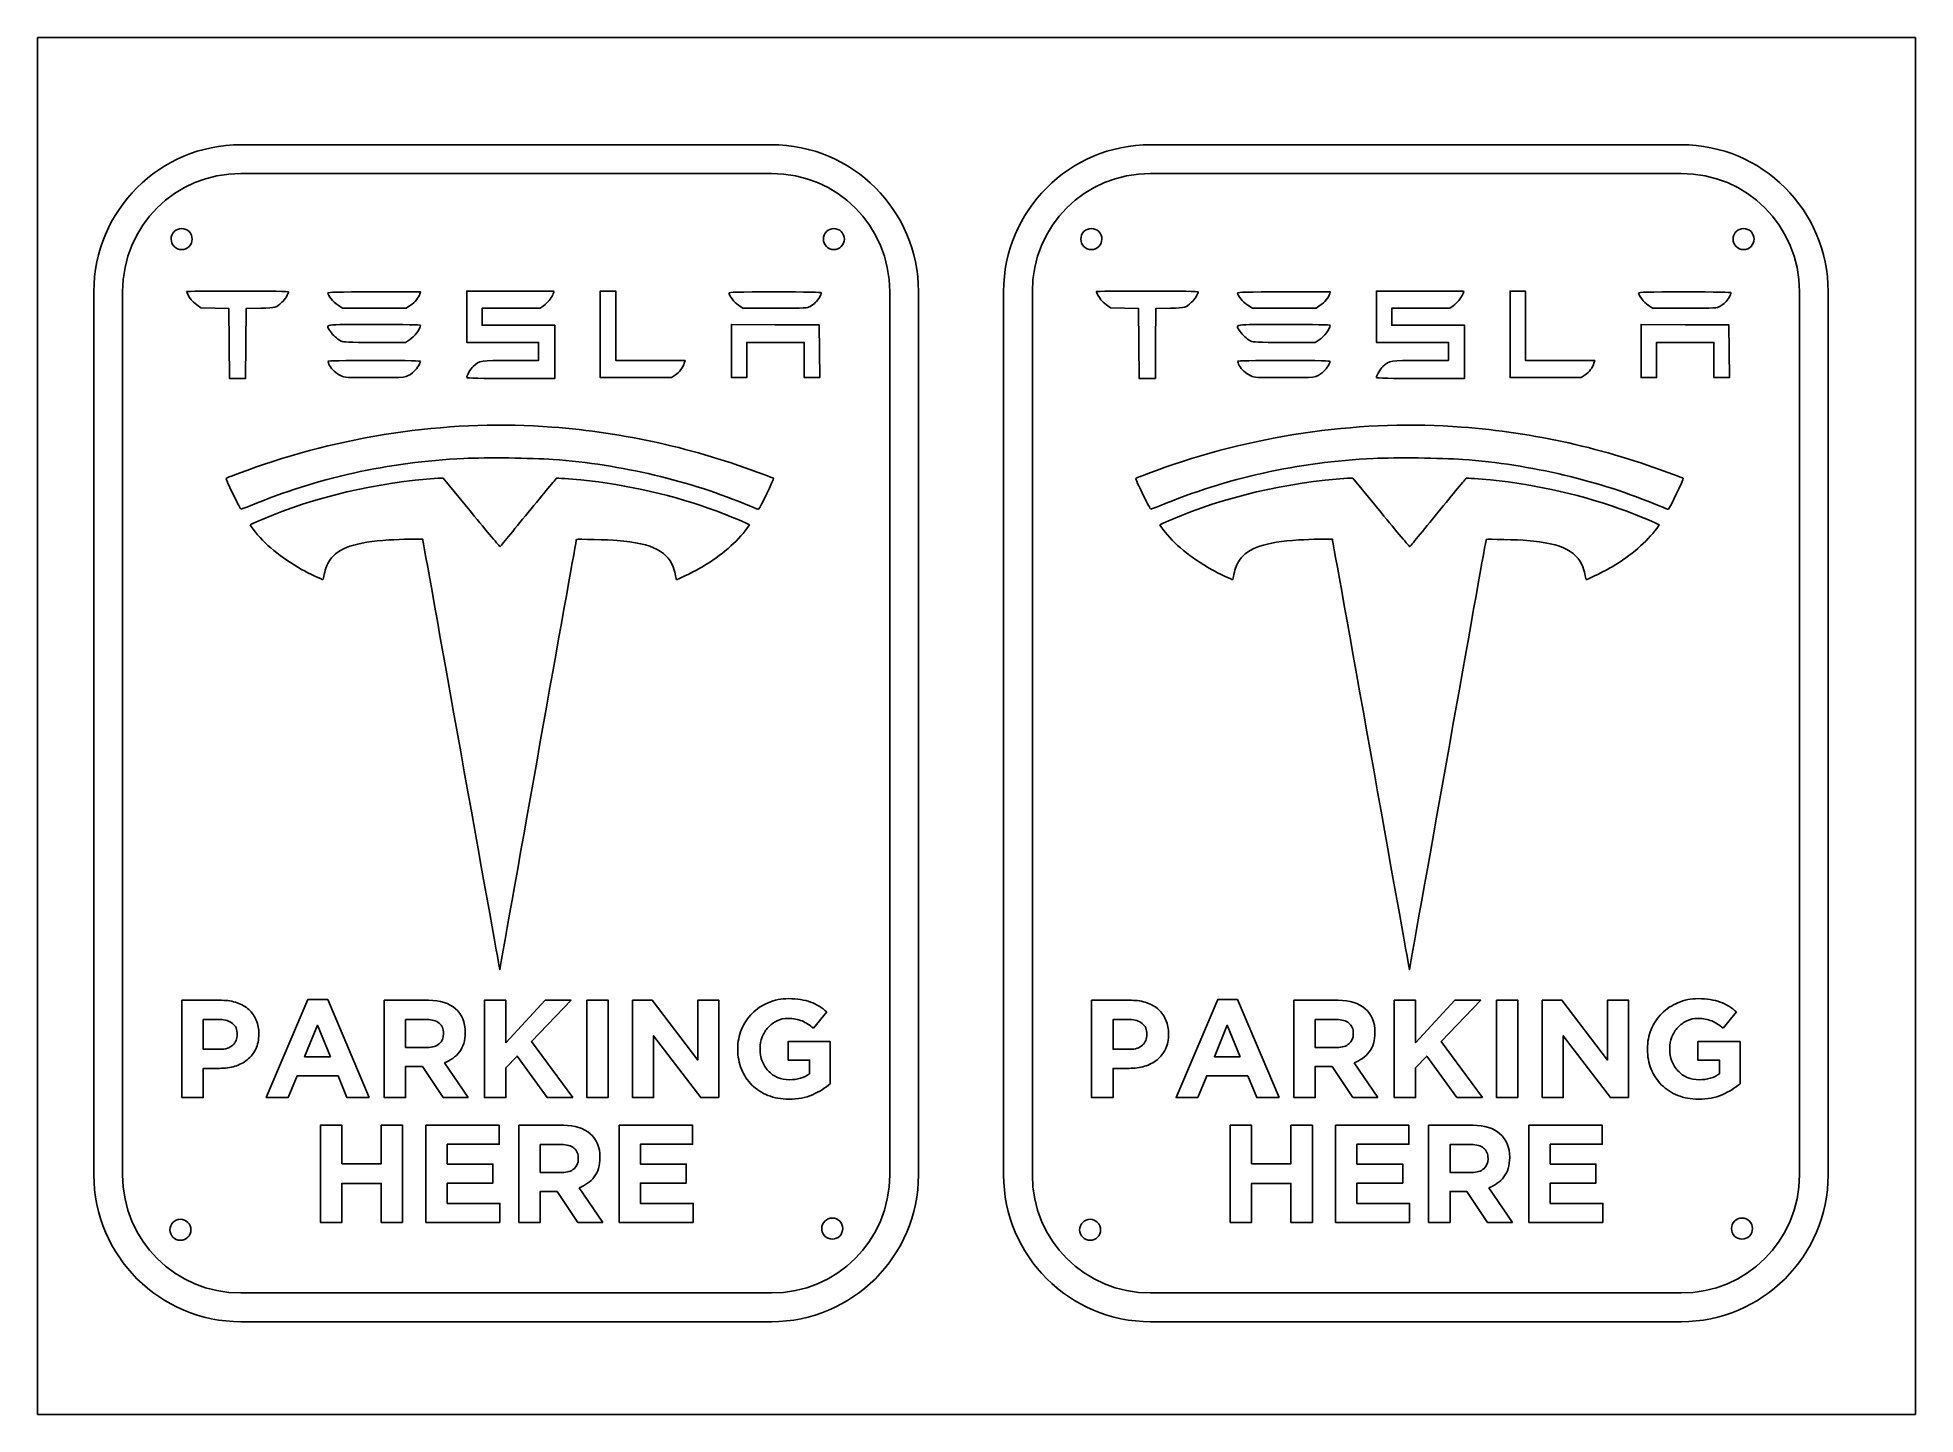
# Model space of a CAD drawing. Extents: x -299 to 1, y 41 to 261.
import ezdxf

# ---------------------------------------------------------------- set-up
doc = ezdxf.new("R2010")
doc.units = 0
doc.layers.add('Ebene_1', color=7, linetype='CONTINUOUS')

msp = doc.modelspace()

# ---------------------------------------------------------------- linework, layer by layer
at = {"layer": 'Ebene_1', "color": 7}
for points in [[(0.877374, 260.990474), (0.877374, 41.39047), (-298.72261, 41.39047), (-298.72261, 260.990474)], [(-266.279974, 239.320557)], [(-121.144231, 239.320556)], [(-274.055806, 228.852106)], [(-170, 228.852106)], [(-128.920063, 228.852103)], [(-24.864259, 228.852103)], [(-188.025208, 210.995724), (-188.025208, 215.234025), (-181.020414, 215.198575), (-174.015667, 215.163126), (-173.9794, 210.960272), (-173.943134, 206.757411), (-175.175213, 206.757411), (-176.40731, 206.757411), (-176.40731, 209.559325), (-176.40731, 212.361231), (-180.986017, 212.361231), (-185.564752, 212.361231), (-185.564752, 209.559325), (-185.564752, 206.757423), (-186.794858, 206.757423), (-188.024964, 206.757423)], [(-42.889468, 210.996005), (-42.889468, 215.234301), (-35.884674, 215.19888), (-28.879927, 215.163458), (-28.84366, 210.960603), (-28.807393, 206.757747), (-30.039472, 206.757747), (-31.27157, 206.757747), (-31.27157, 209.559657), (-31.27157, 212.361567), (-35.850277, 212.361567), (-40.429012, 212.361567), (-40.429012, 209.559657), (-40.429012, 206.757756), (-41.659117, 206.757756), (-42.889223, 206.757756)], [(-250.282217, 207.028343)], [(-230.258824, 206.758942)], [(-105.146481, 207.028621)], [(-85.123079, 206.759269)], [(-185.135741, 186.295836)], [(-40, 186.295833)], [(-245.792195, 91.938694), (-252.435711, 107.550969), (-255.580315, 107.550969), (-262.22383, 91.938694), (-258.747055, 91.938694), (-257.329771, 95.415469), (-250.774837, 95.415469), (-249.357552, 91.938694)], [(-213.311607, 91.938694), (-219.910841, 100.863153), (-213.599497, 107.440242), (-217.718478, 107.440242), (-224.007677, 100.663854), (-224.007677, 107.440242), (-227.418016, 107.440242), (-227.418016, 91.938694), (-224.007677, 91.938694), (-224.007677, 96.677736), (-222.213921, 98.537928), (-217.408443, 91.938694)], [(-207.676377, 91.938694), (-207.676377, 107.440242), (-211.086726, 107.440242), (-211.086726, 91.938694)], [(-190.028147, 91.938694), (-190.028147, 107.440242), (-193.394196, 107.440242), (-193.394196, 97.895721), (-200.657781, 107.440242), (-203.802385, 107.440242), (-203.802385, 91.938694), (-200.436328, 91.938694), (-200.436328, 101.793249), (-192.929152, 91.938694)], [(-100.656448, 91.938691), (-107.299968, 107.550957), (-110.444571, 107.550957), (-117.088087, 91.938691), (-113.611312, 91.938691), (-112.194027, 95.415466), (-105.639087, 95.415466), (-104.221804, 91.938691)], [(-68.175861, 91.938691), (-74.775091, 100.86315), (-68.463747, 107.44023), (-72.582729, 107.44023), (-78.871928, 100.663842), (-78.871928, 107.44023), (-82.282268, 107.44023), (-82.282268, 91.938691), (-78.871928, 91.938691), (-78.871928, 96.677733), (-77.078178, 98.537915), (-72.272698, 91.938691)], [(-62.540635, 91.938691), (-62.540635, 107.44023), (-65.950975, 107.44023), (-65.950975, 91.938691)], [(-44.892403, 91.938691), (-44.892403, 107.44023), (-48.258453, 107.44023), (-48.258453, 97.895709), (-55.522035, 107.44023), (-58.666634, 107.44023), (-58.666634, 91.938691), (-55.300584, 91.938691), (-55.300584, 101.793237), (-47.793406, 91.938691)], [(-263.418975, 102.036811)], [(-251.992813, 98.427201), (-256.111794, 98.427201), (-254.052304, 103.454133)], [(-118.283232, 102.036798)], [(-106.857067, 98.427189), (-110.976051, 98.427189), (-108.91656, 103.454121)], [(-172.244273, 94.131056)], [(-27.10853, 94.131044)], [(-240.475645, 72.008138), (-240.475645, 87.509686), (-243.885984, 87.509686), (-243.885984, 81.375496), (-250.175183, 81.375496), (-250.175183, 87.509686), (-253.585531, 87.509686), (-253.585531, 72.008138), (-250.175183, 72.008138), (-250.175183, 78.230901), (-243.885984, 78.230901), (-243.885984, 72.008138)], [(-224.957147, 72.008138), (-224.957147, 75.042006), (-233.372272, 75.042006), (-233.372272, 78.297337), (-226.064396, 78.297337), (-226.064396, 81.331205), (-233.372272, 81.331205), (-233.372272, 84.475809), (-225.067873, 84.475809), (-225.067873, 87.509686), (-236.760466, 87.509686), (-236.760466, 72.008138)], [(-194.118406, 72.008138), (-194.118406, 75.042006), (-202.533532, 75.042006), (-202.533532, 78.297337), (-195.225665, 78.297337), (-195.225665, 81.331205), (-202.533532, 81.331205), (-202.533532, 84.475809), (-194.229133, 84.475809), (-194.229133, 87.509686), (-205.921735, 87.509686), (-205.921735, 72.008138)], [(-95.339901, 72.008126), (-95.339901, 87.509674), (-98.750241, 87.509674), (-98.750241, 81.375493), (-105.03944, 81.375493), (-105.03944, 87.509674), (-108.449779, 87.509674), (-108.449779, 72.008126), (-105.03944, 72.008126), (-105.03944, 78.230888), (-98.750241, 78.230888), (-98.750241, 72.008126)], [(-79.8214, 72.008126), (-79.8214, 75.042003), (-88.236526, 75.042003), (-88.236526, 78.297325), (-80.928654, 78.297325), (-80.928654, 81.331202), (-88.236526, 81.331202), (-88.236526, 84.475797), (-79.932126, 84.475797), (-79.932126, 87.509674), (-91.624721, 87.509674), (-91.624721, 72.008126)], [(-48.982664, 72.008126), (-48.982664, 75.042003), (-57.39779, 75.042003), (-57.39779, 78.297325), (-50.089917, 78.297325), (-50.089917, 81.331202), (-57.39779, 81.331202), (-57.39779, 84.475797), (-49.093389, 84.475797), (-49.093389, 87.509674), (-60.785984, 87.509674), (-60.785984, 72.008126)], [(-274.25161, 70.836331)], [(-170.253755, 71.032145)], [(-129.115867, 70.836329)], [(-25.118015, 71.032142)]]:
    msp.add_lwpolyline(points, close=True, dxfattribs=at)
for points in [[(-181.639968, 243.899047), (-266.279974, 243.899047)], [(-36.504227, 243.899047), (-121.144231, 243.899047)], [(-266.279974, 239.320557), (-181.639968, 239.320557)], [(-121.144231, 239.320556), (-36.504227, 239.320556)], [(-289.732949, 220.477722), (-289.732949, 79.602335)], [(-285.148276, 79.602335), (-285.148276, 220.477722)], [(-245.010878, 220.425295), (-237.621035, 220.425295), (-237.712266, 220.117772)], [(-223.225336, 209.491022), (-218.777838, 209.491022), (-218.777838, 210.926133), (-218.777838, 212.36127), (-224.518355, 212.36127), (-230.258824, 212.36127), (-230.258824, 216.461607), (-230.258824, 220.561969), (-223.28823, 220.561969)], [(-208.936991, 213.659706), (-208.936991, 220.561951), (-207.706894, 220.561951), (-206.476788, 220.561951), (-206.476788, 215.026463), (-206.476788, 209.490994), (-200.950857, 209.490994), (-195.424917, 209.490994), (-195.549108, 209.057963)], [(-162.771666, 220.477722), (-162.771666, 79.602335)], [(-158.186993, 79.602335), (-158.186993, 220.477722)], [(-144.597205, 220.477716), (-144.597205, 79.602332)], [(-140.012532, 79.602332), (-140.012532, 220.477716)], [(-99.875142, 220.425571), (-92.48529, 220.425571), (-92.576521, 220.118054)], [(-78.089591, 209.491304), (-73.642093, 209.491304), (-73.642093, 210.926412), (-73.642093, 212.361548), (-79.382609, 212.361548), (-85.123079, 212.361548), (-85.123079, 216.461889), (-85.123079, 220.562248), (-78.152484, 220.562248)], [(-63.801245, 213.659988), (-63.801245, 220.56223), (-62.571149, 220.56223), (-61.341043, 220.56223), (-61.341043, 215.026743), (-61.341043, 209.491276), (-55.815112, 209.491276), (-50.289176, 209.491276), (-50.413367, 209.058244)], [(-17.635926, 220.477716), (-17.635926, 79.602332)], [(-13.051253, 79.602332), (-13.051253, 220.477716)], [(-268.151384, 212.190411), (-268.187088, 217.760069), (-270.442288, 217.82844), (-272.697479, 217.896812), (-273.32842, 218.351052)], [(-263.116269, 217.828468), (-265.453521, 217.760097), (-265.489318, 212.190438), (-265.525021, 206.620801), (-266.820408, 206.620801), (-268.115794, 206.620801), (-268.151384, 212.190411)], [(-239.20541, 218.29011), (-239.891005, 217.828397), (-244.970383, 217.828397), (-250.049752, 217.828397), (-250.762218, 218.307879)], [(-218.007542, 218.218098), (-218.545505, 217.828421), (-223.172063, 217.828421), (-227.798612, 217.828421), (-227.798612, 216.461645), (-227.798612, 215.094859), (-221.98979, 215.094859), (-216.180958, 215.094859), (-216.180958, 210.857795), (-216.180958, 206.620777), (-223.219886, 206.620777)], [(-181.056418, 217.828871), (-186.183704, 217.828871), (-186.908704, 218.317121), (-186.908704, 218.316617)], [(-123.015641, 212.19069), (-123.051344, 217.760348), (-125.306545, 217.828747), (-127.561736, 217.897147), (-128.192677, 218.351386)], [(-117.980525, 217.828823), (-120.317777, 217.760423), (-120.353574, 212.190765), (-120.389278, 206.621126), (-121.684664, 206.621126), (-122.98005, 206.621126), (-123.015641, 212.19069)], [(-94.069665, 218.29039), (-94.75526, 217.828672), (-99.834638, 217.828672), (-104.914016, 217.828672), (-105.626473, 218.308157)], [(-72.871797, 218.218419), (-73.409759, 217.828747), (-78.036318, 217.828747), (-82.662867, 217.828747), (-82.662867, 216.461974), (-82.662867, 215.09519), (-76.854045, 215.09519), (-71.045213, 215.09519), (-71.045213, 210.858125), (-71.045213, 206.621107), (-78.084141, 206.621107)], [(-35.920678, 217.82887), (-41.047964, 217.82887), (-41.772964, 218.31712), (-41.772964, 218.316613)], [(-239.392626, 212.756926), (-240.016521, 212.361271), (-244.944348, 212.366627)], [(-196.963677, 207.177063), (-197.5736, 206.75741), (-203.255291, 206.75741), (-208.936991, 206.75741), (-208.936991, 213.659706)], [(-94.256881, 212.757205), (-94.880775, 212.361548), (-99.808603, 212.367186)], [(-51.827934, 207.177344), (-52.437858, 206.757691), (-58.119545, 206.757691), (-63.801245, 206.757691), (-63.801245, 213.659988)], [(-250.282217, 212.592502), (-250.282217, 212.592612)], [(-105.146481, 212.593065), (-105.146481, 212.592886)], [(-234.872182, 190.692081), (-234.029887, 190.743944), (-229.508747, 185.234766)], [(-89.736436, 190.692078), (-88.894142, 190.743941), (-84.373002, 185.234763)], [(-185.450671, 183.427311), (-185.136164, 183.266854), (-185.541855, 182.709086)], [(-40.31493, 183.427308), (-40.000423, 183.266851), (-40.406115, 182.709083)], [(-224.911033, 112.676263), (-224.974641, 112.315285), (-225.027829, 112.596034)], [(-79.775288, 112.67626), (-79.838896, 112.315282), (-79.892084, 112.596031)], [(-269.353858, 107.440204), (-275.687338, 107.440204), (-275.687338, 91.938656), (-272.276999, 91.938656), (-272.276999, 96.589126), (-269.686029, 96.589126)], [(-236.334866, 107.440204), (-243.421288, 107.440204), (-243.421288, 91.938656), (-240.010949, 91.938656), (-240.010949, 96.899152), (-237.331398, 96.899152), (-234.00963, 91.938656), (-230.023521, 91.938694)], [(-174.94597, 102.989043), (-172.797898, 105.580022)], [(-124.218105, 107.440192), (-130.551595, 107.440192), (-130.551595, 91.938653), (-127.141256, 91.938653), (-127.141256, 96.589114), (-124.550286, 96.589114)], [(-91.199118, 107.440192), (-98.28554, 107.440192), (-98.28554, 91.938653), (-94.8752, 91.938653), (-94.8752, 96.89914), (-92.195647, 96.89914), (-88.873887, 91.938653), (-84.887775, 91.938691)], [(-29.810227, 102.98904), (-27.662156, 105.58001)], [(-269.575302, 99.623041), (-272.276999, 99.623041), (-272.276999, 104.362083), (-269.641738, 104.362083)], [(-266.873605, 102.014712), (-266.873605, 101.970422)], [(-263.418975, 102.036848), (-263.418975, 102.081101)], [(-236.556319, 99.910921), (-240.010949, 99.910921), (-240.010949, 104.362074), (-236.622755, 104.362074)], [(-233.943194, 102.147575), (-233.943194, 102.103284)], [(-230.488564, 102.280438), (-230.488564, 102.324691)], [(-124.439559, 99.623038), (-127.141256, 99.623038), (-127.141256, 104.36208), (-124.505995, 104.36208)], [(-121.737862, 102.0147), (-121.737862, 101.970409)], [(-118.283232, 102.036836), (-118.283232, 102.081089)], [(-91.420569, 99.910909), (-94.8752, 99.910909), (-94.8752, 104.362071), (-91.487004, 104.362071)], [(-88.807451, 102.147563), (-88.807451, 102.103272)], [(-85.352821, 102.280435), (-85.352821, 102.324688)], [(-187.015034, 99.68943), (-187.015034, 99.645177)], [(-183.449677, 99.689468), (-183.449677, 99.733721)], [(-172.244273, 94.131056), (-172.244273, 100.863153), (-178.976379, 100.863153), (-178.976379, 97.917867), (-175.543895, 97.917867), (-175.543895, 95.703359)], [(-41.879289, 99.689418), (-41.879289, 99.645165)], [(-38.313933, 99.689456), (-38.313933, 99.733709)], [(-27.10853, 94.131044), (-27.10853, 100.86315), (-33.840629, 100.86315), (-33.840629, 97.917855), (-30.408144, 97.917855), (-30.408144, 95.703346)], [(-230.023521, 91.938694), (-233.810332, 97.474959)], [(-84.887775, 91.938691), (-88.674581, 97.474957)], [(-214.838585, 87.509649), (-221.925007, 87.509649), (-221.925007, 72.0081), (-218.514659, 72.0081), (-218.514659, 76.968596), (-215.835107, 76.968596), (-212.51335, 72.0081), (-208.52724, 72.008138)], [(-69.702835, 87.509637), (-76.789256, 87.509637), (-76.789256, 72.008088), (-73.378916, 72.008088), (-73.378916, 76.968584), (-70.699363, 76.968584), (-67.377602, 72.008088), (-63.391491, 72.008126)], [(-215.060029, 79.980356), (-218.514659, 79.980356), (-218.514659, 84.431518), (-215.126465, 84.431518)], [(-69.924285, 79.980354), (-73.378916, 79.980354), (-73.378916, 84.431506), (-69.990721, 84.431506)], [(-212.446913, 82.21701), (-212.446913, 82.172719)], [(-208.992284, 82.349882), (-208.992284, 82.394135)], [(-67.311167, 82.216998), (-67.311167, 82.172716)], [(-63.856537, 82.34987), (-63.856537, 82.394123)], [(-208.52724, 72.008138), (-212.314041, 77.544404)], [(-63.391491, 72.008126), (-67.178297, 77.544392)], [(-181.639968, 60.759495), (-266.279974, 60.759495)], [(-36.504227, 60.759492), (-121.144231, 60.759492)], [(-266.279974, 56.181005), (-181.639968, 56.181005)], [(-121.144231, 56.181002), (-36.504227, 56.181002)]]:
    msp.add_lwpolyline(points, dxfattribs=at)
for points in [[(-266.279974, 243.899047), (-279.232955, 243.899047), (-289.732949, 233.413208), (-289.732949, 220.477722)], [(-158.186993, 220.477722), (-158.186993, 233.413208), (-168.686997, 243.899047), (-181.639968, 243.899047)], [(-121.144231, 243.899047), (-134.097211, 243.899047), (-144.597205, 233.413203), (-144.597205, 220.477716)], [(-13.051253, 220.477716), (-13.051253, 233.413203), (-23.551256, 243.899047), (-36.504227, 243.899047)], [(-285.148276, 220.477722), (-285.148276, 230.95592), (-276.772348, 239.320557), (-266.279974, 239.320557)], [(-181.639968, 239.320557), (-171.147603, 239.320557), (-162.771666, 230.95592), (-162.771666, 220.477722)], [(-140.012532, 220.477716), (-140.012532, 230.955922), (-131.636605, 239.320556), (-121.144231, 239.320556)], [(-36.504227, 239.320556), (-26.011862, 239.320556), (-17.635926, 230.955922), (-17.635926, 220.477716)], [(-277.41245, 228.852106), (-277.41245, 229.297224), (-277.235628, 229.724112), (-276.920881, 230.038859)], [(-275.734128, 227.173794), (-276.661036, 227.173793), (-277.412445, 227.925198), (-277.41245, 228.852106)], [(-276.920881, 230.038859), (-276.606135, 230.353605), (-276.179247, 230.530427), (-275.734128, 230.530427)], [(-275.734128, 230.530427), (-275.28901, 230.530427), (-274.862122, 230.353605), (-274.547375, 230.038859)], [(-274.055806, 228.852106), (-274.055811, 227.925198), (-274.80722, 227.173793), (-275.734128, 227.173794)], [(-274.547375, 230.038859), (-274.232629, 229.724112), (-274.055806, 229.297224), (-274.055806, 228.852106)], [(-173.356643, 228.852106), (-173.356643, 229.297224), (-173.179821, 229.724112), (-172.865074, 230.038859)], [(-171.678321, 227.173794), (-172.605229, 227.173793), (-173.356639, 227.925198), (-173.356643, 228.852106)], [(-172.865074, 230.038859), (-172.550328, 230.353605), (-172.12344, 230.530427), (-171.678321, 230.530427)], [(-171.678321, 230.530427), (-171.233203, 230.530427), (-170.806315, 230.353605), (-170.491568, 230.038859)], [(-170, 228.852106), (-170.000004, 227.925198), (-170.751413, 227.173793), (-171.678321, 227.173794)], [(-170.491568, 230.038859), (-170.176822, 229.724112), (-169.999999, 229.297224), (-170, 228.852106)], [(-132.276706, 228.852103), (-132.276707, 229.297222), (-132.099885, 229.72411), (-131.785138, 230.038856)], [(-130.598385, 227.173791), (-131.525293, 227.173789), (-132.276703, 227.925195), (-132.276706, 228.852103)], [(-131.785138, 230.038856), (-131.470392, 230.353603), (-131.043503, 230.530425), (-130.598385, 230.530425)], [(-130.598385, 230.530425), (-130.153266, 230.530425), (-129.726378, 230.353603), (-129.411631, 230.038856)], [(-128.920063, 228.852103), (-128.920067, 227.925195), (-129.671476, 227.173789), (-130.598385, 227.173791)], [(-129.411631, 230.038856), (-129.096885, 229.72411), (-128.920062, 229.297222), (-128.920063, 228.852103)], [(-28.220902, 228.852103), (-28.220903, 229.297222), (-28.044081, 229.72411), (-27.729334, 230.038856)], [(-26.542581, 227.173791), (-27.469489, 227.173789), (-28.220899, 227.925195), (-28.220902, 228.852103)], [(-27.729334, 230.038856), (-27.414588, 230.353603), (-26.987699, 230.530425), (-26.542581, 230.530425)], [(-26.542581, 230.530425), (-26.097462, 230.530425), (-25.670574, 230.353603), (-25.355827, 230.038856)], [(-24.864259, 228.852103), (-24.864263, 227.925195), (-25.615672, 227.173789), (-26.542581, 227.173791)], [(-25.355827, 230.038856), (-25.041081, 229.72411), (-24.864258, 229.297222), (-24.864259, 228.852103)], [(-274.952661, 220.486896), (-274.952661, 220.528246), (-271.293113, 220.562042), (-266.820304, 220.562042)], [(-274.229822, 219.171127), (-274.510421, 219.550655), (-274.952661, 220.355677), (-274.952661, 220.486896)], [(-273.32842, 218.351052), (-273.675445, 218.600889), (-274.081071, 218.969916), (-274.229822, 219.171127)], [(-266.820304, 220.562042), (-261.282131, 220.562042), (-258.687948, 220.516727), (-258.687948, 220.419914)], [(-259.73562, 218.777839), (-260.714356, 217.870755), (-260.603282, 217.901947), (-263.116269, 217.828468)], [(-258.687948, 220.419914), (-258.687948, 220.104015), (-259.242455, 219.234894), (-259.73562, 218.777839)], [(-252.395883, 220.254442), (-252.399641, 220.389076), (-250.834235, 220.425295), (-245.010878, 220.425295)], [(-250.762218, 218.307879), (-251.642715, 218.900414), (-252.382485, 219.781867), (-252.395883, 220.254442)], [(-237.712266, 220.117772), (-237.886939, 219.528951), (-238.524288, 218.748808), (-239.20541, 218.29011)], [(-223.28823, 220.561969), (-219.454395, 220.561969), (-216.317617, 220.538678), (-216.317617, 220.510341)], [(-216.517583, 219.980133), (-216.774599, 219.364996), (-217.328393, 218.710095), (-218.007542, 218.218098)], [(-216.317617, 220.510341), (-216.317617, 220.481881), (-216.407627, 220.243341), (-216.517583, 219.980133)], [(-188.43525, 220.246994), (-188.43525, 220.391362), (-187.031636, 220.42525), (-181.054586, 220.42525)], [(-186.908704, 218.316617), (-187.588436, 218.77437), (-188.43525, 219.845204), (-188.43525, 220.246994)], [(-181.054586, 220.42525), (-176.036787, 220.42525), (-173.67396, 220.379738), (-173.67396, 220.283131)], [(-174.584034, 218.764883), (-174.797642, 218.565814), (-175.18769, 218.273887), (-175.450785, 218.116166)], [(-173.67396, 220.283131), (-173.67396, 220.002623), (-174.203109, 219.119854), (-174.584034, 218.764883)], [(-129.816917, 220.487234), (-129.816917, 220.528575), (-126.15737, 220.562399), (-121.684561, 220.562399)], [(-129.094078, 219.171459), (-129.374677, 219.550993), (-129.816917, 220.356016), (-129.816917, 220.487234)], [(-128.192677, 218.351386), (-128.539702, 218.601223), (-128.945328, 218.970253), (-129.094078, 219.171459)], [(-121.684561, 220.562399), (-116.146387, 220.562399), (-113.552204, 220.517112), (-113.552204, 220.420272)], [(-114.599876, 218.778189), (-115.578622, 217.871112), (-115.467538, 217.902305), (-117.980525, 217.828823)], [(-113.552204, 220.420272), (-113.552204, 220.104374), (-114.106721, 219.235246), (-114.599876, 218.778189)], [(-107.260138, 220.254722), (-107.263896, 220.389351), (-105.69849, 220.425571), (-99.875142, 220.425571)], [(-105.626473, 218.308157), (-106.50697, 218.900688), (-107.246739, 219.782143), (-107.260138, 220.254722)], [(-92.576521, 220.118054), (-92.751194, 219.529233), (-93.388542, 218.749091), (-94.069665, 218.29039)], [(-78.152484, 220.562248), (-74.318649, 220.562248), (-71.181872, 220.538947), (-71.181872, 220.510667)], [(-71.381838, 219.980456), (-71.638853, 219.365318), (-72.192647, 218.710419), (-72.871797, 218.218419)], [(-71.181872, 220.510667), (-71.181872, 220.482198), (-71.271881, 220.243663), (-71.381838, 219.980456)], [(-43.299509, 220.246989), (-43.299509, 220.391362), (-41.895895, 220.425252), (-35.918845, 220.425252)], [(-41.772964, 218.316613), (-42.452696, 218.774365), (-43.299509, 219.845197), (-43.299509, 220.246989)], [(-35.918845, 220.425252), (-30.901046, 220.425252), (-28.538219, 220.379777), (-28.538219, 220.283125)], [(-29.448293, 218.764885), (-29.661901, 218.565811), (-30.051949, 218.273881), (-30.315044, 218.116167)], [(-28.538219, 220.283125), (-28.538219, 220.00262), (-29.067368, 219.119849), (-29.448293, 218.764885)], [(-175.450785, 218.116166), (-175.913892, 217.838517), (-176.092756, 217.829374), (-181.056418, 217.828871)], [(-30.315044, 218.116167), (-30.778152, 217.838509), (-30.957015, 217.829368), (-35.920678, 217.82887)], [(-251.986377, 214.106114), (-252.795213, 215.327211), (-253.387651, 215.231513), (-245.020095, 215.231513)], [(-250.282217, 212.592612), (-251.026694, 212.992796), (-251.566489, 213.472186), (-251.986377, 214.106114)], [(-245.020095, 215.231513), (-239.957996, 215.231513), (-237.63946, 215.186537), (-237.63946, 215.088037)], [(-237.63946, 215.088037), (-237.63946, 214.542933), (-238.608829, 213.254004), (-239.392626, 212.756926)], [(-106.850641, 214.106391), (-107.659468, 215.327486), (-108.251908, 215.231792), (-99.88435, 215.231792)], [(-105.146481, 212.592886), (-105.890949, 212.993072), (-106.430743, 213.472462), (-106.850641, 214.106391)], [(-99.88435, 215.231792), (-94.82225, 215.231792), (-92.503714, 215.186788), (-92.503714, 215.088313)], [(-92.503714, 215.088313), (-92.503714, 214.54321), (-93.473084, 213.254278), (-94.256881, 212.757205)], [(-244.944348, 212.366627), (-249.209863, 212.371982), (-249.92729, 212.401738), (-250.282217, 212.592502)], [(-99.808603, 212.367186), (-104.074118, 212.372823), (-104.791545, 212.402325), (-105.146481, 212.593065)], [(-252.400722, 209.348896), (-252.400722, 209.445486), (-250.037904, 209.491022), (-245.020095, 209.491022)], [(-252.131332, 208.678723), (-252.2795, 208.969146), (-252.400722, 209.270733), (-252.400722, 209.348896)], [(-250.282217, 207.028343), (-251.096672, 207.43159), (-251.828184, 208.08447), (-252.131332, 208.678723)], [(-244.97914, 206.757556), (-249.444555, 206.757658), (-249.768947, 206.774196), (-250.282217, 207.028343)], [(-245.020095, 209.491022), (-239.043074, 209.491022), (-237.63946, 209.457255), (-237.63946, 209.312765)], [(-238.889362, 207.543238), (-239.961989, 206.739827), (-239.825518, 206.757436), (-244.97914, 206.757556)], [(-237.63946, 209.312765), (-237.63946, 208.997501), (-238.416502, 207.89739), (-238.889362, 207.543238)], [(-230.258824, 206.75894), (-230.258824, 207.106412), (-229.638632, 208.160416), (-229.215634, 208.531815)], [(-223.219886, 206.620777), (-227.871973, 206.620777), (-230.258824, 206.667567), (-230.258824, 206.758942)], [(-229.215634, 208.531815), (-228.116915, 209.496513), (-228.151237, 209.491022), (-223.225336, 209.491022)], [(-195.549108, 209.057963), (-195.745823, 208.372113), (-196.302407, 207.632028), (-196.963677, 207.177063)], [(-107.264976, 209.349177), (-107.264976, 209.445764), (-104.902168, 209.491304), (-99.88435, 209.491304)], [(-106.995586, 208.679001), (-107.143755, 208.969427), (-107.264976, 209.271006), (-107.264976, 209.349177)], [(-105.146481, 207.028621), (-105.960927, 207.43187), (-106.692438, 208.084749), (-106.995586, 208.679001)], [(-99.843395, 206.757832), (-104.30881, 206.757935), (-104.633201, 206.774462), (-105.146481, 207.028621)], [(-99.88435, 209.491304), (-93.907328, 209.491304), (-92.503714, 209.457574), (-92.503714, 209.313042)], [(-93.753617, 207.543517), (-94.826253, 206.740102), (-94.689773, 206.757719), (-99.843395, 206.757832)], [(-92.503714, 209.313042), (-92.503714, 208.997783), (-93.280756, 207.897665), (-93.753617, 207.543517)], [(-85.123079, 206.759222), (-85.123079, 207.106689), (-84.502886, 208.160694), (-84.079888, 208.532091)], [(-78.084141, 206.621107), (-82.736227, 206.621107), (-85.123079, 206.667897), (-85.123079, 206.759269)], [(-84.079888, 208.532091), (-82.98117, 209.496791), (-83.015501, 209.491304), (-78.089591, 209.491304)], [(-50.413367, 209.058244), (-50.610082, 208.372395), (-51.166665, 207.632306), (-51.827934, 207.177344)], [(-264.112387, 192.397856), (-248.700285, 197.81442), (-232.240529, 200.059031), (-216.662247, 198.868666)], [(-216.662247, 198.868666), (-205.01059, 197.978344), (-194.029458, 195.520546), (-182.851405, 191.301102)], [(-118.976644, 192.397854), (-103.564549, 197.814421), (-87.104783, 200.059033), (-71.526501, 198.86866)], [(-71.526501, 198.86866), (-59.874845, 197.978345), (-48.893718, 195.520548), (-37.715664, 191.301099)], [(-268.63084, 190.690859), (-268.561125, 190.760574), (-265.756415, 191.820085), (-264.112387, 192.397856)], [(-230.709032, 193.85848), (-242.872455, 193.258763), (-254.063033, 190.779911), (-264.817816, 186.303005)], [(-216.461698, 193.695573), (-219.950716, 193.948659), (-227.199146, 194.031534), (-230.709032, 193.85848)], [(-185.135741, 186.295836), (-194.716726, 190.336571), (-205.601872, 192.907839), (-216.461698, 193.695573)], [(-123.495097, 190.690856), (-123.425382, 190.760572), (-120.620672, 191.820082), (-118.976644, 192.397854)], [(-85.573286, 193.858481), (-97.73671, 193.25876), (-108.927299, 190.779908), (-119.682082, 186.303002)], [(-71.325953, 193.695571), (-74.81497, 193.948659), (-82.063401, 194.031528), (-85.573286, 193.858481)], [(-40, 186.295833), (-49.580985, 190.336568), (-60.466127, 192.907836), (-71.325953, 193.695571)], [(-267.298388, 187.69401), (-268.253683, 189.621521), (-268.698883, 190.622807), (-268.63084, 190.690859)], [(-262.909087, 184.133116), (-254.820843, 187.651852), (-244.307347, 190.111387), (-234.872182, 190.692081)], [(-220.441634, 185.251396), (-218.008576, 188.216347), (-215.980729, 190.665238), (-215.93532, 190.693312)], [(-215.93532, 190.693312), (-215.840566, 190.751846), (-213.817089, 190.621435), (-212.049584, 190.442694)], [(-212.049584, 190.442694), (-204.595757, 189.689235), (-197.109524, 187.964405), (-190.30993, 185.433886)], [(-181.306481, 190.69815), (-181.215062, 190.606825), (-183.450166, 185.940937), (-183.676637, 185.750273)], [(-182.851405, 191.301102), (-182.019173, 190.986961), (-181.323948, 190.715645), (-181.306481, 190.69815)], [(-122.162645, 187.694007), (-123.11794, 189.621518), (-123.56314, 190.622804), (-123.495097, 190.690856)], [(-117.773344, 184.133113), (-109.685099, 187.651849), (-99.171602, 190.111385), (-89.736436, 190.692078)], [(-75.305889, 185.251393), (-72.87283, 188.216345), (-70.844984, 190.665235), (-70.799575, 190.693309)], [(-70.799575, 190.693309), (-70.704821, 190.751843), (-68.681343, 190.621433), (-66.913839, 190.442691)], [(-66.913839, 190.442691), (-59.460012, 189.689232), (-51.973783, 187.964402), (-45.174189, 185.433883)], [(-36.170741, 190.698147), (-36.079322, 190.606822), (-38.314425, 185.940934), (-38.540896, 185.75027)], [(-37.715664, 191.301099), (-36.883432, 190.986958), (-36.188207, 190.715642), (-36.170741, 190.698147)], [(-266.267544, 185.781541), (-266.324105, 185.803339), (-266.787824, 186.663785), (-267.298388, 187.69401)], [(-264.817816, 186.303005), (-265.558789, 185.994576), (-266.211142, 185.759912), (-266.267544, 185.781541)], [(-183.676637, 185.750273), (-183.707078, 185.724717), (-184.363613, 185.970204), (-185.135741, 186.295836)], [(-121.1318, 185.781538), (-121.188362, 185.803336), (-121.65208, 186.663783), (-122.162645, 187.694007)], [(-119.682082, 186.303002), (-120.423045, 185.994573), (-121.075399, 185.75991), (-121.1318, 185.781538)], [(-38.540896, 185.75027), (-38.571338, 185.724714), (-39.227872, 185.970201), (-40, 186.295833)], [(-264.794262, 183.262644), (-264.794262, 183.297502), (-264.65889, 183.38179), (-264.493444, 183.450246)], [(-264.318883, 182.568687), (-264.580362, 182.915657), (-264.794262, 183.227928), (-264.794262, 183.262644)], [(-264.493444, 183.450246), (-264.327978, 183.518834), (-263.615033, 183.826012), (-262.909087, 184.133116)], [(-229.508747, 185.234766), (-227.022124, 182.204759), (-224.960125, 179.756001), (-224.926498, 179.793085)], [(-224.926498, 179.793085), (-224.892956, 179.830104), (-222.874674, 182.286435), (-220.441634, 185.251396)], [(-190.30993, 185.433886), (-188.705194, 184.836685), (-186.123883, 183.770748), (-185.450671, 183.427311)], [(-119.658518, 183.262642), (-119.658518, 183.297499), (-119.523147, 183.381787), (-119.3577, 183.450243)], [(-119.18314, 182.568685), (-119.444628, 182.915654), (-119.658518, 183.227925), (-119.658518, 183.262642)], [(-119.3577, 183.450243), (-119.192235, 183.518831), (-118.479299, 183.82601), (-117.773344, 184.133113)], [(-84.373002, 185.234763), (-81.886379, 182.204757), (-79.82438, 179.755998), (-79.790753, 179.793082)], [(-79.790753, 179.793082), (-79.757211, 179.830101), (-77.738929, 182.286432), (-75.305889, 185.251393)], [(-45.174189, 185.433883), (-43.569453, 184.836682), (-40.988142, 183.770745), (-40.31493, 183.427308)], [(-256.591091, 176.170218), (-259.923249, 178.040952), (-262.539287, 180.206951), (-264.318883, 182.568687)], [(-242.65351, 180.856692), (-248.003969, 180.537618), (-250.755848, 179.600673), (-252.085914, 177.645191)], [(-237.278792, 180.99258), (-237.278792, 181.054403), (-240.85563, 180.964018), (-242.65351, 180.856692)], [(-225.027829, 112.596034), (-225.168566, 113.338275), (-237.278792, 180.949107), (-237.278792, 180.99258)], [(-212.739332, 180.956022), (-212.77278, 180.919379), (-222.795723, 124.693266), (-224.911033, 112.676263)], [(-206.233621, 180.78568), (-207.482049, 180.891615), (-212.674098, 181.027588), (-212.739332, 180.956022)], [(-197.142851, 176.047972), (-197.991787, 178.991887), (-200.500105, 180.29914), (-206.233621, 180.78568)], [(-185.541855, 182.709086), (-187.118479, 180.541433), (-189.590126, 178.411269), (-192.651015, 176.582082)], [(-111.455347, 176.170215), (-114.787506, 178.040949), (-117.403553, 180.206948), (-119.18314, 182.568685)], [(-97.517774, 180.856689), (-102.868224, 180.537616), (-105.620112, 179.60067), (-106.950168, 177.645188)], [(-92.143046, 180.992577), (-92.143046, 181.0544), (-95.719885, 180.964015), (-97.517774, 180.856689)], [(-79.892084, 112.596031), (-80.03282, 113.338272), (-92.143046, 180.949104), (-92.143046, 180.992577)], [(-67.603587, 180.956019), (-67.637035, 180.919376), (-77.659978, 124.693263), (-79.775288, 112.67626)], [(-61.097876, 180.785677), (-62.346303, 180.891613), (-67.538353, 181.027585), (-67.603587, 180.956019)], [(-52.00711, 176.047969), (-52.856046, 178.991884), (-55.364363, 180.299137), (-61.097876, 180.785677)], [(-40.406115, 182.709083), (-41.982739, 180.54143), (-44.454385, 178.411266), (-47.515275, 176.582079)], [(-252.085914, 177.645191), (-252.576278, 176.924213), (-252.781017, 176.410143), (-252.995048, 175.362537)], [(-106.950168, 177.645188), (-107.440533, 176.92421), (-107.645271, 176.41014), (-107.859312, 175.362534)], [(-253.188371, 174.5534), (-253.253389, 174.488382), (-255.477039, 175.544764), (-256.591091, 176.170218)], [(-252.995048, 175.362537), (-253.081957, 174.936899), (-253.168979, 174.572773), (-253.188371, 174.5534)], [(-196.889424, 174.944208), (-196.920993, 175.177425), (-197.035046, 175.674132), (-197.142851, 176.047972)], [(-196.659439, 174.570208), (-196.816242, 174.524734), (-196.837269, 174.55884), (-196.889424, 174.944208)], [(-192.651015, 176.582082), (-193.492821, 176.079015), (-196.279482, 174.680353), (-196.659439, 174.570208)], [(-108.052628, 174.553397), (-108.117645, 174.488379), (-110.341295, 175.544761), (-111.455347, 176.170215)], [(-107.859312, 175.362534), (-107.946221, 174.936896), (-108.033235, 174.57277), (-108.052628, 174.553397)], [(-51.753683, 174.944206), (-51.785252, 175.177423), (-51.899303, 175.674129), (-52.00711, 176.047969)], [(-51.523696, 174.570205), (-51.6805, 174.524731), (-51.701526, 174.558837), (-51.753683, 174.944206)], [(-47.515275, 176.582079), (-48.35708, 176.079012), (-51.143739, 174.68035), (-51.523696, 174.570205)], [(-266.873605, 107.041597), (-267.597014, 107.307335), (-268.423765, 107.440204), (-269.353858, 107.440204)], [(-265.013423, 105.956484), (-265.515378, 106.428912), (-266.135439, 106.790616), (-266.873605, 107.041597)], [(-263.839728, 104.251319), (-264.105472, 104.915667), (-264.496704, 105.484056), (-265.013423, 105.956484)], [(-232.038721, 106.089356), (-233.057395, 106.989922), (-234.489444, 107.440204), (-236.334866, 107.440204)], [(-230.488564, 102.324691), (-230.488564, 103.933902), (-231.005283, 105.18879), (-232.038721, 106.089356)], [(-184.711944, 105.336423), (-185.435353, 104.61302), (-186.003745, 103.764127), (-186.417119, 102.789744)], [(-182.14312, 107.063743), (-183.132267, 106.650363), (-183.988542, 106.074589), (-184.711944, 105.336423)], [(-178.887798, 107.705949), (-180.068865, 107.705949), (-181.153972, 107.49188), (-182.14312, 107.063743)], [(-177.005461, 107.550931), (-177.56647, 107.654276), (-178.193916, 107.705949), (-178.887798, 107.705949)], [(-175.411023, 107.152315), (-175.898214, 107.329478), (-176.429694, 107.46235), (-177.005461, 107.550931)], [(-174.038029, 106.487963), (-174.466166, 106.753708), (-174.923831, 106.975158), (-175.411023, 107.152315)], [(-172.797898, 105.580022), (-173.196514, 105.919578), (-173.609891, 106.222225), (-174.038029, 106.487963)], [(-121.737862, 107.041585), (-122.461264, 107.307323), (-123.288012, 107.440192), (-124.218105, 107.440192)], [(-119.87767, 105.956472), (-120.379625, 106.4289), (-120.999689, 106.790604), (-121.737862, 107.041585)], [(-118.703984, 104.251307), (-118.969729, 104.915655), (-119.360957, 105.484043), (-119.87767, 105.956472)], [(-86.902976, 106.089344), (-87.921649, 106.989909), (-89.353696, 107.440192), (-91.199118, 107.440192)], [(-85.352821, 102.324688), (-85.352821, 103.933893), (-85.869539, 105.188778), (-86.902976, 106.089344)], [(-39.576202, 105.336411), (-40.299608, 104.613008), (-40.867998, 103.764115), (-41.281372, 102.789731)], [(-37.007374, 107.06373), (-37.996521, 106.650357), (-38.852796, 106.074583), (-39.576202, 105.336411)], [(-33.752049, 107.705937), (-34.933119, 107.705937), (-36.018228, 107.491868), (-37.007374, 107.06373)], [(-31.869718, 107.550919), (-32.430727, 107.654264), (-33.05817, 107.705937), (-33.752049, 107.705937)], [(-30.275274, 107.152312), (-30.762465, 107.329469), (-31.293947, 107.462338), (-31.869718, 107.550919)], [(-28.90228, 106.48796), (-29.330418, 106.753698), (-29.788082, 106.975149), (-30.275274, 107.152312)], [(-27.662156, 105.58001), (-28.060767, 105.919566), (-28.474142, 106.222216), (-28.90228, 106.48796)], [(-269.641738, 104.362083), (-268.785463, 104.362083), (-268.11373, 104.162778), (-267.626538, 103.764168)], [(-267.626538, 103.764168), (-267.124583, 103.365558), (-266.873605, 102.782406), (-266.873605, 102.014712)], [(-266.873605, 101.970422), (-266.873605, 101.306067), (-267.109819, 100.745057), (-267.582248, 100.287393)], [(-263.906164, 99.667285), (-263.581372, 100.346403), (-263.418975, 101.136245), (-263.418975, 102.036811)], [(-263.418975, 102.081101), (-263.418975, 102.878322), (-263.559226, 103.601728), (-263.839728, 104.251319)], [(-236.622755, 104.362074), (-235.781238, 104.362074), (-235.124265, 104.177532), (-234.651837, 103.808449)], [(-234.651837, 103.808449), (-234.179408, 103.439366), (-233.943194, 102.885741), (-233.943194, 102.147575)], [(-233.943194, 102.103284), (-233.943194, 101.43893), (-234.172027, 100.907447), (-234.629691, 100.508837)], [(-231.41866, 99.202279), (-230.798596, 99.9995), (-230.488564, 101.025553), (-230.488564, 102.280438)], [(-186.417119, 102.789744), (-186.815729, 101.830124), (-187.015034, 100.796686), (-187.015034, 99.68943)], [(-183.117506, 101.593903), (-182.881289, 102.18444), (-182.563875, 102.693777), (-182.165265, 103.121915)], [(-182.165265, 103.121915), (-181.751891, 103.564816), (-181.279463, 103.911757), (-180.74798, 104.162737)], [(-180.74798, 104.162737), (-180.201734, 104.428476), (-179.618582, 104.561345), (-178.998525, 104.561345)], [(-178.998525, 104.561345), (-178.555624, 104.561345), (-178.149628, 104.524436), (-177.780539, 104.450618)], [(-177.780539, 104.450618), (-177.411456, 104.3768), (-177.0719, 104.273458), (-176.761871, 104.140592)], [(-176.761871, 104.140592), (-176.437079, 104.00772), (-176.127047, 103.845321), (-175.831775, 103.653394)], [(-175.831775, 103.653394), (-175.53651, 103.461474), (-175.241241, 103.240023), (-174.94597, 102.989043)], [(-124.505995, 104.36208), (-123.64972, 104.36208), (-122.977987, 104.162775), (-122.490795, 103.764165)], [(-122.490795, 103.764165), (-121.988839, 103.365548), (-121.737862, 102.782393), (-121.737862, 102.0147)], [(-121.737862, 101.970409), (-121.737862, 101.306061), (-121.974076, 100.745054), (-122.446504, 100.28739)], [(-118.770421, 99.667273), (-118.445628, 100.346391), (-118.283232, 101.136233), (-118.283232, 102.036798)], [(-118.283232, 102.081089), (-118.283232, 102.87831), (-118.423483, 103.601716), (-118.703984, 104.251307)], [(-91.487004, 104.362071), (-90.645492, 104.362071), (-89.988521, 104.17753), (-89.516093, 103.808446)], [(-89.516093, 103.808446), (-89.043665, 103.439357), (-88.807451, 102.885729), (-88.807451, 102.147563)], [(-88.807451, 102.103272), (-88.807451, 101.438917), (-89.036284, 100.907435), (-89.493949, 100.508825)], [(-86.282914, 99.202267), (-85.662852, 99.999488), (-85.352821, 101.025544), (-85.352821, 102.280435)], [(-41.281372, 102.789731), (-41.679983, 101.830111), (-41.879289, 100.796674), (-41.879289, 99.689418)], [(-37.981757, 101.593901), (-37.745543, 102.184431), (-37.42813, 102.693768), (-37.02952, 103.121912)], [(-37.02952, 103.121912), (-36.616144, 103.564813), (-36.143716, 103.911751), (-35.612235, 104.162725)], [(-35.612235, 104.162725), (-35.06599, 104.428463), (-34.482837, 104.561332), (-33.862775, 104.561332)], [(-33.862775, 104.561332), (-33.419873, 104.561332), (-33.01388, 104.524427), (-32.644796, 104.450615)], [(-32.644796, 104.450615), (-32.275711, 104.376797), (-31.936154, 104.273452), (-31.626123, 104.14058)], [(-31.626123, 104.14058), (-31.301329, 104.007708), (-30.991298, 103.845311), (-30.69603, 103.653391)], [(-30.69603, 103.653391), (-30.400763, 103.461465), (-30.105495, 103.240014), (-29.810227, 102.98904)], [(-267.582248, 100.287393), (-268.054676, 99.844492), (-268.719027, 99.623041), (-269.575302, 99.623041)], [(-265.257012, 97.96212), (-264.681245, 98.419785), (-264.230963, 98.988173), (-263.906164, 99.667285)], [(-234.629691, 100.508837), (-235.072592, 100.110227), (-235.714802, 99.910921), (-236.556319, 99.910921)], [(-233.810332, 97.474959), (-232.821184, 97.844043), (-232.023961, 98.419816), (-231.41866, 99.202279)], [(-187.015034, 99.645177), (-187.015034, 98.493637), (-186.815729, 97.430675), (-186.417119, 96.456292)], [(-183.449677, 99.733721), (-183.449677, 100.398076), (-183.338954, 101.018136), (-183.117506, 101.593903)], [(-183.117506, 97.718559), (-183.338954, 98.323859), (-183.449677, 98.980829), (-183.449677, 99.689468)], [(-122.446504, 100.28739), (-122.918932, 99.844489), (-123.583284, 99.623038), (-124.439559, 99.623038)], [(-120.121269, 97.962108), (-119.545496, 98.419772), (-119.095213, 98.988161), (-118.770421, 99.667273)], [(-89.493949, 100.508825), (-89.93685, 100.110214), (-90.579057, 99.910909), (-91.420569, 99.910909)], [(-88.674581, 97.474957), (-87.685435, 97.84404), (-86.888213, 98.41981), (-86.282914, 99.202267)], [(-41.879289, 99.645165), (-41.879289, 98.493625), (-41.679983, 97.430663), (-41.281372, 96.456279)], [(-38.313933, 99.733709), (-38.313933, 100.398063), (-38.203208, 101.018127), (-37.981757, 101.593901)], [(-37.981757, 97.718546), (-38.203208, 98.323847), (-38.313933, 98.980816), (-38.313933, 99.689456)], [(-269.686029, 96.589126), (-268.81499, 96.589126), (-268.003006, 96.69985), (-267.250076, 96.921297)], [(-267.250076, 96.921297), (-266.482377, 97.157514), (-265.818022, 97.504455), (-265.257012, 97.96212)], [(-186.417119, 96.456292), (-186.018508, 95.481908), (-185.46488, 94.640394), (-184.756235, 93.931748)], [(-182.14312, 96.168402), (-182.556493, 96.611303), (-182.881289, 97.128022), (-183.117506, 97.718559)], [(-180.659399, 95.127588), (-181.220409, 95.378563), (-181.714982, 95.725501), (-182.14312, 96.168402)], [(-124.550286, 96.589114), (-123.679247, 96.589114), (-122.86726, 96.699838), (-122.114324, 96.921285)], [(-122.114324, 96.921285), (-121.34663, 97.157502), (-120.682279, 97.504443), (-120.121269, 97.962108)], [(-41.281372, 96.456279), (-40.882761, 95.481896), (-40.329134, 94.640384), (-39.620492, 93.931745)], [(-37.007374, 96.16839), (-37.420749, 96.611297), (-37.745543, 97.128016), (-37.981757, 97.718546)], [(-35.523654, 95.127576), (-36.084663, 95.378551), (-36.579236, 95.725489), (-37.007374, 96.16839)], [(-184.756235, 93.931748), (-184.032832, 93.223109), (-183.176557, 92.669484), (-182.18741, 92.270874)], [(-178.754926, 94.773263), (-179.448801, 94.773263), (-180.083626, 94.891371), (-180.659399, 95.127588)], [(-175.543895, 95.703359), (-176.414933, 95.083295), (-177.485277, 94.773263), (-178.754926, 94.773263)], [(-175.100988, 92.381601), (-173.993738, 92.868793), (-173.0415, 93.451944), (-172.244273, 94.131056)], [(-39.620492, 93.931745), (-38.897087, 93.2231), (-38.04081, 92.669472), (-37.051664, 92.270862)], [(-33.619178, 94.77325), (-34.313057, 94.77325), (-34.947883, 94.891359), (-35.523654, 95.127576)], [(-30.408144, 95.703346), (-31.279184, 95.083282), (-32.349528, 94.77325), (-33.619178, 94.77325)], [(-29.965243, 92.381589), (-28.857989, 92.86878), (-27.905751, 93.451932), (-27.10853, 94.131044)], [(-182.18741, 92.270874), (-181.1835, 91.872264), (-180.076247, 91.672959), (-178.865653, 91.672959)], [(-178.865653, 91.672959), (-177.448368, 91.672959), (-176.19348, 91.909173), (-175.100988, 92.381601)], [(-37.051664, 92.270862), (-36.047755, 91.872251), (-34.940501, 91.672946), (-33.729904, 91.672946)], [(-33.729904, 91.672946), (-32.31262, 91.672946), (-31.057733, 91.90916), (-29.965243, 92.381589)], [(-210.54244, 86.1588), (-211.561115, 87.059366), (-212.993163, 87.509649), (-214.838585, 87.509649)], [(-65.406692, 86.158788), (-66.425365, 87.059354), (-67.857413, 87.509637), (-69.702835, 87.509637)], [(-215.126465, 84.431518), (-214.284954, 84.431518), (-213.627984, 84.246977), (-213.155556, 83.877894)], [(-208.992284, 82.394135), (-208.992284, 84.00334), (-209.509003, 85.258228), (-210.54244, 86.1588)], [(-69.990721, 84.431506), (-69.149208, 84.431506), (-68.492238, 84.246964), (-68.019809, 83.877881)], [(-63.856537, 82.394123), (-63.856537, 84.003334), (-64.373256, 85.258222), (-65.406692, 86.158788)], [(-213.155556, 83.877894), (-212.683128, 83.50881), (-212.446913, 82.955183), (-212.446913, 82.21701)], [(-212.446913, 82.172719), (-212.446913, 81.508371), (-212.675746, 80.976891), (-213.13341, 80.578281)], [(-209.92238, 79.271714), (-209.302316, 80.068941), (-208.992284, 81.094997), (-208.992284, 82.349882)], [(-68.019809, 83.877881), (-67.547381, 83.508798), (-67.311167, 82.95517), (-67.311167, 82.216998)], [(-67.311167, 82.172716), (-67.311167, 81.508362), (-67.54, 80.976879), (-67.997665, 80.578269)], [(-64.78663, 79.271711), (-64.166568, 80.068932), (-63.856537, 81.094985), (-63.856537, 82.34987)], [(-289.732949, 79.602335), (-289.732949, 66.66683), (-279.232955, 56.181005), (-266.279974, 56.181005)], [(-266.279974, 60.759495), (-276.772348, 60.759495), (-285.148276, 69.124129), (-285.148276, 79.602335)], [(-213.13341, 80.578281), (-213.576311, 80.179665), (-214.218518, 79.980356), (-215.060029, 79.980356)], [(-212.314041, 77.544404), (-211.324894, 77.913487), (-210.527674, 78.489257), (-209.92238, 79.271714)], [(-181.639968, 56.181005), (-168.686997, 56.181005), (-158.186993, 66.66683), (-158.186993, 79.602335)], [(-162.771666, 79.602335), (-162.771666, 69.124129), (-171.147603, 60.759495), (-181.639968, 60.759495)], [(-144.597205, 79.602332), (-144.597205, 66.666827), (-134.097211, 56.181002), (-121.144231, 56.181002)], [(-121.144231, 60.759492), (-131.636605, 60.759492), (-140.012532, 69.124126), (-140.012532, 79.602332)], [(-67.997665, 80.578269), (-68.440566, 80.179659), (-69.082773, 79.980354), (-69.924285, 79.980354)], [(-67.178297, 77.544392), (-66.189151, 77.913475), (-65.391929, 78.489248), (-64.78663, 79.271711)], [(-36.504227, 56.181002), (-23.551256, 56.181002), (-13.051253, 66.666827), (-13.051253, 79.602332)], [(-17.635926, 79.602332), (-17.635926, 69.124126), (-26.011862, 60.759492), (-36.504227, 60.759492)], [(-277.608244, 70.836331), (-277.608245, 71.76324), (-276.85684, 72.514649), (-275.929932, 72.514653)], [(-275.929932, 72.514653), (-275.484813, 72.514654), (-275.057925, 72.337831), (-274.743179, 72.023085)], [(-274.743179, 72.023085), (-274.428432, 71.708338), (-274.25161, 71.28145), (-274.25161, 70.836331)], [(-173.610389, 71.032145), (-173.610385, 71.959053), (-172.858976, 72.710458), (-171.932068, 72.710457)], [(-171.932068, 72.710457), (-171.005163, 72.710453), (-170.253759, 71.959049), (-170.253755, 71.032145)], [(-132.472501, 70.836329), (-132.472502, 71.763237), (-131.721097, 72.514646), (-130.794188, 72.51465)], [(-130.794188, 72.51465), (-130.34907, 72.514651), (-129.922182, 72.337828), (-129.607435, 72.023082)], [(-129.607435, 72.023082), (-129.292689, 71.708335), (-129.115866, 71.281447), (-129.115867, 70.836329)], [(-28.474649, 71.032142), (-28.474645, 71.95905), (-27.723235, 72.710455), (-26.796327, 72.710454)], [(-26.796327, 72.710454), (-25.869422, 72.71045), (-25.118019, 71.959046), (-25.118015, 71.032142)], [(-275.929932, 69.158019), (-276.856837, 69.158023), (-277.60824, 69.909427), (-277.608244, 70.836331)], [(-274.25161, 70.836331), (-274.251614, 69.909423), (-275.003024, 69.158018), (-275.929932, 69.158019)], [(-173.118824, 69.845385), (-173.433571, 70.160134), (-173.610392, 70.587024), (-173.610389, 71.032145)], [(-171.932068, 69.353813), (-172.377188, 69.353813), (-172.804077, 69.530637), (-173.118824, 69.845385)], [(-170.745317, 69.845388), (-171.060062, 69.53064), (-171.486949, 69.353815), (-171.932068, 69.353813)], [(-170.253755, 71.032145), (-170.253752, 70.587026), (-170.430572, 70.160137), (-170.745317, 69.845388)], [(-130.794188, 69.158016), (-131.721093, 69.15802), (-132.472497, 69.909424), (-132.472501, 70.836329)], [(-129.115867, 70.836329), (-129.115871, 69.90942), (-129.86728, 69.158015), (-130.794188, 69.158016)], [(-27.983084, 69.845382), (-28.29783, 70.160131), (-28.474652, 70.587021), (-28.474649, 71.032142)], [(-26.796327, 69.353811), (-27.241447, 69.35381), (-27.668337, 69.530634), (-27.983084, 69.845382)], [(-25.609576, 69.845386), (-25.924321, 69.530637), (-26.351208, 69.353812), (-26.796327, 69.353811)], [(-25.118015, 71.032142), (-25.118012, 70.587023), (-25.294832, 70.160134), (-25.609576, 69.845386)]]:
    msp.add_open_spline(points, degree=3, dxfattribs=at)

doc.saveas('drawing.dxf')
